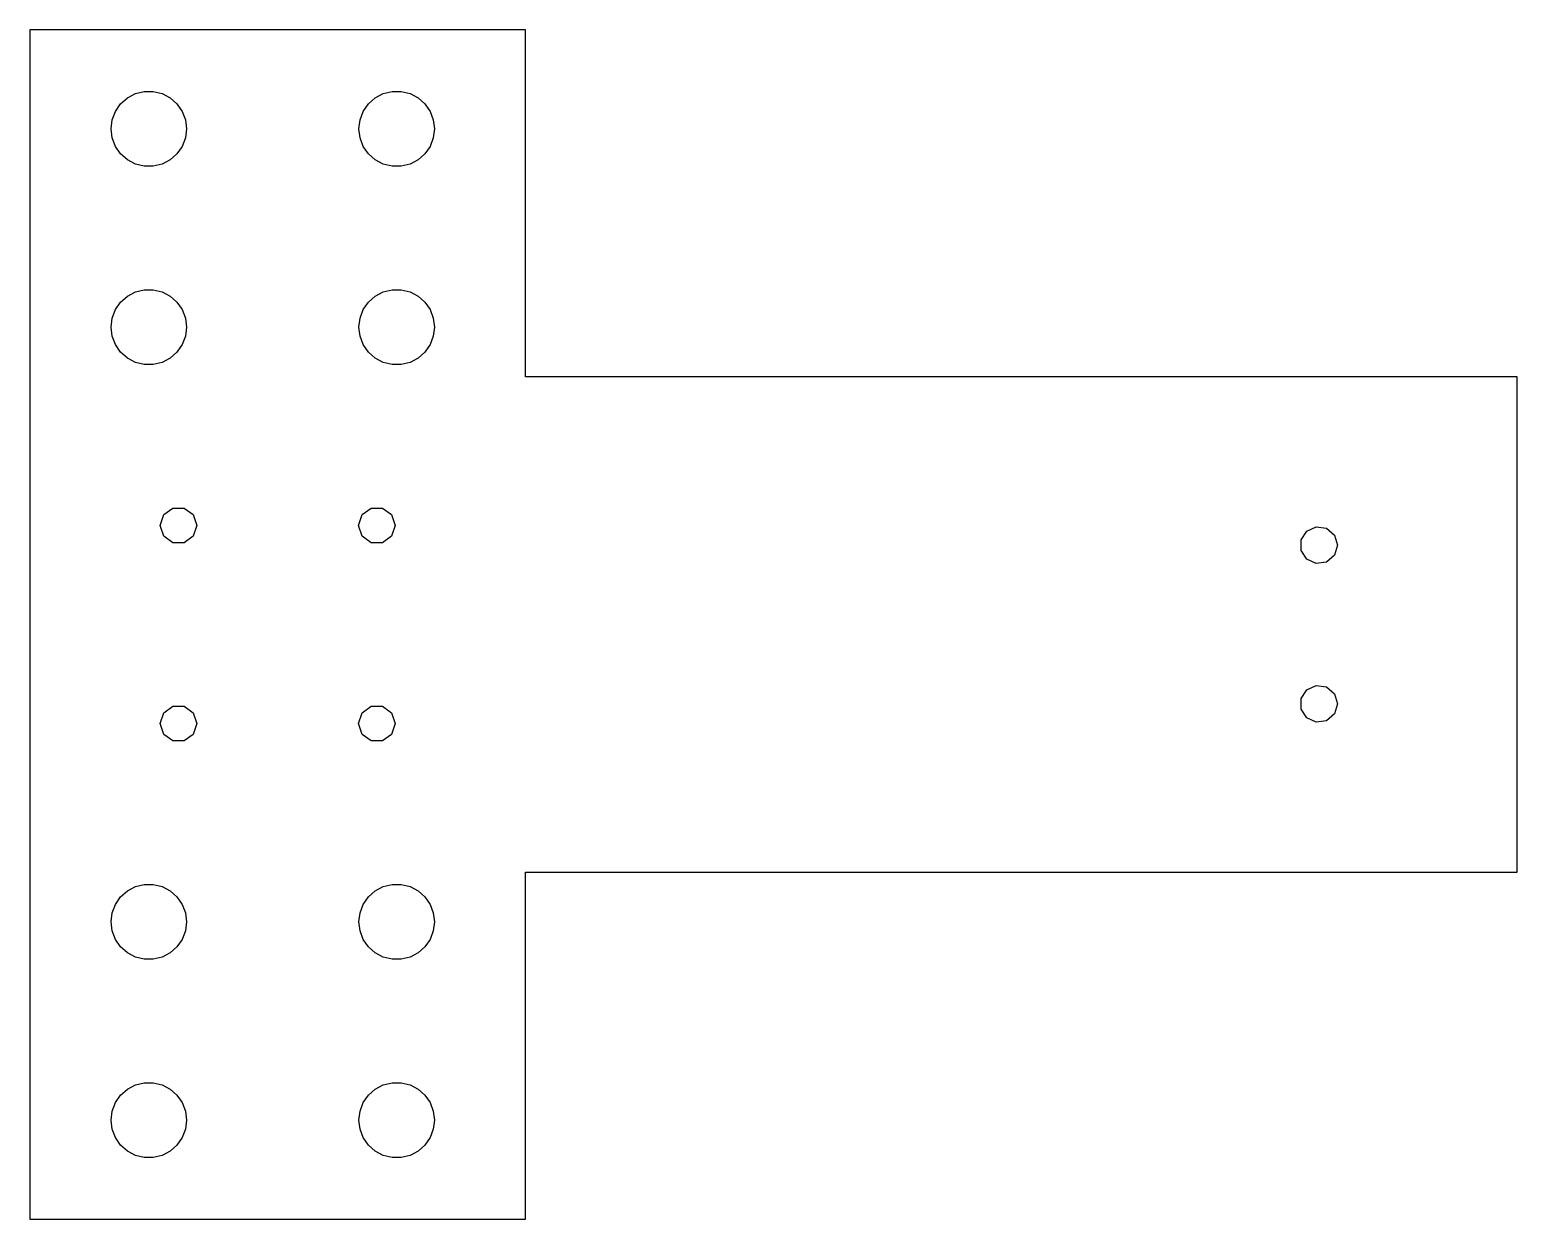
# Model space of a CAD drawing. Header units: metres. Extents: x 0 to 150, y -35 to 85.
import ezdxf

# ---------------------------------------------------------------- set-up
doc = ezdxf.new("R2010")
doc.units = ezdxf.units.M

msp = doc.modelspace()

# ---------------------------------------------------------------- linework, layer by layer
for p, q in [((50, 85), (0, 85)), ((0, 85), (0, -35)), ((50, 50), (50, 85)), ((9.15565, 77.5199), (9.84134, 78.1273)), ((9.84134, 78.1273), (10.6525, 78.5531)), ((10.6525, 78.5531), (11.5419, 78.7723)), ((11.5419, 78.7723), (12.458, 78.7723)), ((12.458, 78.7723), (13.3475, 78.5531)), ((13.3475, 78.5531), (14.1586, 78.1273)), ((14.1586, 78.1273), (14.8443, 77.5199)), ((34.1557, 77.5199), (34.8414, 78.1273)), ((34.8414, 78.1273), (35.6525, 78.5531)), ((35.6525, 78.5531), (36.542, 78.7723)), ((36.542, 78.7723), (37.458, 78.7723)), ((37.458, 78.7723), (38.3475, 78.5531)), ((38.3475, 78.5531), (39.1586, 78.1273)), ((39.1586, 78.1273), (39.8443, 77.5199)), ((8.31041, 75.9094), (8.63525, 76.7659)), ((8.63525, 76.7659), (9.15565, 77.5199)), ((14.8443, 77.5199), (15.3647, 76.7659)), ((15.3647, 76.7659), (15.6896, 75.9094)), ((33.3104, 75.9094), (33.6353, 76.7659)), ((33.6353, 76.7659), (34.1557, 77.5199)), ((39.8443, 77.5199), (40.3647, 76.7659)), ((40.3647, 76.7659), (40.6896, 75.9094)), ((8.2, 75), (8.31041, 75.9094)), ((8.31041, 74.0906), (8.2, 75)), ((15.6896, 75.9094), (15.8, 75)), ((15.8, 75), (15.6896, 74.0906)), ((33.2, 75), (33.3104, 75.9094)), ((33.3104, 74.0906), (33.2, 75)), ((40.6896, 75.9094), (40.8, 75)), ((40.8, 75), (40.6896, 74.0906)), ((8.63525, 73.2341), (8.31041, 74.0906)), ((15.6896, 74.0906), (15.3647, 73.2341)), ((33.6353, 73.2341), (33.3104, 74.0906)), ((40.6896, 74.0906), (40.3647, 73.2341)), ((9.15565, 72.4801), (8.63525, 73.2341)), ((9.84134, 71.8727), (9.15565, 72.4801)), ((14.8443, 72.4801), (14.1586, 71.8727)), ((15.3647, 73.2341), (14.8443, 72.4801)), ((34.1557, 72.4801), (33.6353, 73.2341)), ((34.8414, 71.8727), (34.1557, 72.4801)), ((39.8443, 72.4801), (39.1586, 71.8727)), ((40.3647, 73.2341), (39.8443, 72.4801)), ((10.6525, 71.4469), (9.84134, 71.8727)), ((11.5419, 71.2277), (10.6525, 71.4469)), ((12.458, 71.2277), (11.5419, 71.2277)), ((13.3475, 71.4469), (12.458, 71.2277)), ((14.1586, 71.8727), (13.3475, 71.4469)), ((35.6525, 71.4469), (34.8414, 71.8727)), ((36.542, 71.2277), (35.6525, 71.4469)), ((37.458, 71.2277), (36.542, 71.2277)), ((38.3475, 71.4469), (37.458, 71.2277)), ((39.1586, 71.8727), (38.3475, 71.4469)), ((9.84134, 58.1273), (10.6525, 58.5531)), ((10.6525, 58.5531), (11.5419, 58.7723)), ((11.5419, 58.7723), (12.458, 58.7723)), ((12.458, 58.7723), (13.3475, 58.5531)), ((13.3475, 58.5531), (14.1586, 58.1273)), ((34.8414, 58.1273), (35.6525, 58.5531)), ((35.6525, 58.5531), (36.542, 58.7723)), ((36.542, 58.7723), (37.458, 58.7723)), ((37.458, 58.7723), (38.3475, 58.5531)), ((38.3475, 58.5531), (39.1586, 58.1273)), ((8.63525, 56.7659), (9.15565, 57.5199)), ((9.15565, 57.5199), (9.84134, 58.1273)), ((14.1586, 58.1273), (14.8443, 57.5199)), ((14.8443, 57.5199), (15.3647, 56.7659)), ((33.6353, 56.7659), (34.1557, 57.5199)), ((34.1557, 57.5199), (34.8414, 58.1273)), ((39.1586, 58.1273), (39.8443, 57.5199)), ((39.8443, 57.5199), (40.3647, 56.7659)), ((8.2, 55), (8.31041, 55.9094)), ((8.31041, 55.9094), (8.63525, 56.7659)), ((15.3647, 56.7659), (15.6896, 55.9094)), ((15.6896, 55.9094), (15.8, 55)), ((33.2, 55), (33.3104, 55.9094)), ((33.3104, 55.9094), (33.6353, 56.7659)), ((40.3647, 56.7659), (40.6896, 55.9094)), ((40.6896, 55.9094), (40.8, 55)), ((8.31041, 54.0906), (8.2, 55)), ((8.63525, 53.234), (8.31041, 54.0906)), ((15.6896, 54.0906), (15.3647, 53.234)), ((15.8, 55), (15.6896, 54.0906)), ((33.3104, 54.0906), (33.2, 55)), ((33.6353, 53.234), (33.3104, 54.0906)), ((40.6896, 54.0906), (40.3647, 53.234)), ((40.8, 55), (40.6896, 54.0906)), ((9.15565, 52.4801), (8.63525, 53.234)), ((15.3647, 53.234), (14.8443, 52.4801)), ((34.1557, 52.4801), (33.6353, 53.234)), ((40.3647, 53.234), (39.8443, 52.4801)), ((9.84134, 51.8727), (9.15565, 52.4801)), ((10.6525, 51.4469), (9.84134, 51.8727)), ((11.5419, 51.2277), (10.6525, 51.4469)), ((12.458, 51.2277), (11.5419, 51.2277)), ((13.3475, 51.4469), (12.458, 51.2277)), ((14.1586, 51.8727), (13.3475, 51.4469)), ((14.8443, 52.4801), (14.1586, 51.8727)), ((34.8414, 51.8727), (34.1557, 52.4801)), ((35.6525, 51.4469), (34.8414, 51.8727)), ((36.542, 51.2277), (35.6525, 51.4469)), ((37.458, 51.2277), (36.542, 51.2277)), ((38.3475, 51.4469), (37.458, 51.2277)), ((39.1586, 51.8727), (38.3475, 51.4469)), ((39.8443, 52.4801), (39.1586, 51.8727)), ((150, 50), (50, 50)), ((150, 0), (150, 50)), ((13.16, 35), (13.5114, 36.0815)), ((13.5114, 36.0815), (14.4314, 36.7499)), ((14.4314, 36.7499), (15.5686, 36.7499)), ((15.5686, 36.7499), (16.4886, 36.0815)), ((16.4886, 36.0815), (16.84, 35)), ((33.16, 35), (33.5114, 36.0815)), ((33.5114, 36.0815), (34.4314, 36.7499)), ((34.4314, 36.7499), (35.5686, 36.7499)), ((35.5686, 36.7499), (36.4886, 36.0815)), ((36.4886, 36.0815), (36.84, 35)), ((13.5114, 33.9185), (13.16, 35)), ((16.84, 35), (16.4886, 33.9185)), ((33.5114, 33.9185), (33.16, 35)), ((36.84, 35), (36.4886, 33.9185)), ((128.769, 34.4208), (129.732, 34.8609)), ((129.732, 34.8609), (130.781, 34.7101)), ((130.781, 34.7101), (131.582, 34.0164)), ((14.4314, 33.25), (13.5114, 33.9185)), ((15.5686, 33.25), (14.4314, 33.25)), ((16.4886, 33.9185), (15.5686, 33.25)), ((34.4314, 33.25), (33.5114, 33.9185)), ((35.5686, 33.25), (34.4314, 33.25)), ((36.4886, 33.9185), (35.5686, 33.25)), ((128.196, 33.5296), (128.769, 34.4208)), ((128.196, 32.4703), (128.196, 33.5296)), ((131.582, 34.0164), (131.88, 33)), ((131.88, 33), (131.582, 31.9836)), ((128.769, 31.5792), (128.196, 32.4703)), ((129.732, 31.1391), (128.769, 31.5792)), ((131.582, 31.9836), (130.781, 31.2899)), ((130.781, 31.2899), (129.732, 31.1391)), ((128.196, 17.5296), (128.769, 18.4208)), ((128.769, 18.4208), (129.732, 18.8609)), ((129.732, 18.8609), (130.781, 18.7101)), ((130.781, 18.7101), (131.582, 18.0164)), ((131.582, 18.0164), (131.88, 17)), ((13.5114, 16.0815), (14.4314, 16.7499)), ((14.4314, 16.7499), (15.5686, 16.7499)), ((15.5686, 16.7499), (16.4886, 16.0815)), ((33.5114, 16.0815), (34.4314, 16.7499)), ((34.4314, 16.7499), (35.5686, 16.7499)), ((35.5686, 16.7499), (36.4886, 16.0815)), ((128.196, 16.4703), (128.196, 17.5296)), ((131.88, 17), (131.582, 15.9836)), ((13.16, 15), (13.5114, 16.0815)), ((13.5114, 13.9185), (13.16, 15)), ((16.4886, 16.0815), (16.84, 15)), ((16.84, 15), (16.4886, 13.9185)), ((33.16, 15), (33.5114, 16.0815)), ((33.5114, 13.9185), (33.16, 15)), ((36.4886, 16.0815), (36.84, 15)), ((36.84, 15), (36.4886, 13.9185)), ((128.769, 15.5792), (128.196, 16.4703)), ((129.732, 15.1391), (128.769, 15.5792)), ((130.781, 15.2899), (129.732, 15.1391)), ((131.582, 15.9836), (130.781, 15.2899)), ((14.4314, 13.25), (13.5114, 13.9185)), ((16.4886, 13.9185), (15.5686, 13.25)), ((34.4314, 13.25), (33.5114, 13.9185)), ((36.4886, 13.9185), (35.5686, 13.25)), ((15.5686, 13.25), (14.4314, 13.25)), ((35.5686, 13.25), (34.4314, 13.25)), ((50, 0), (150, 0)), ((50, -35), (50, 0)), ((9.84134, -1.87265), (10.6525, -1.44693)), ((10.6525, -1.44693), (11.5419, -1.22769)), ((11.5419, -1.22769), (12.458, -1.22769)), ((12.458, -1.22769), (13.3475, -1.44693)), ((13.3475, -1.44693), (14.1586, -1.87265)), ((34.8414, -1.87265), (35.6525, -1.44693)), ((35.6525, -1.44693), (36.542, -1.22769)), ((36.542, -1.22769), (37.458, -1.22769)), ((37.458, -1.22769), (38.3475, -1.44693)), ((38.3475, -1.44693), (39.1586, -1.87265)), ((8.63525, -3.23404), (9.15565, -2.48013)), ((9.15565, -2.48013), (9.84134, -1.87265)), ((14.1586, -1.87265), (14.8443, -2.48013)), ((14.8443, -2.48013), (15.3647, -3.23404)), ((33.6353, -3.23404), (34.1557, -2.48013)), ((34.1557, -2.48013), (34.8414, -1.87265)), ((39.1586, -1.87265), (39.8443, -2.48013)), ((39.8443, -2.48013), (40.3647, -3.23404)), ((8.2, -5), (8.31041, -4.09059)), ((8.31041, -4.09059), (8.63525, -3.23404)), ((15.3647, -3.23404), (15.6896, -4.09059)), ((15.6896, -4.09059), (15.8, -5)), ((33.2, -5), (33.3104, -4.09059)), ((33.3104, -4.09059), (33.6353, -3.23404)), ((40.3647, -3.23404), (40.6896, -4.09059)), ((40.6896, -4.09059), (40.8, -5)), ((8.31041, -5.90939), (8.2, -5)), ((8.63525, -6.76595), (8.31041, -5.90939)), ((15.6896, -5.90939), (15.3647, -6.76595)), ((15.8, -5), (15.6896, -5.90939)), ((33.3104, -5.90939), (33.2, -5)), ((33.6353, -6.76595), (33.3104, -5.90939)), ((40.6896, -5.90939), (40.3647, -6.76595)), ((40.8, -5), (40.6896, -5.90939)), ((9.15565, -7.51985), (8.63525, -6.76595)), ((15.3647, -6.76595), (14.8443, -7.51985)), ((34.1557, -7.51985), (33.6353, -6.76595)), ((40.3647, -6.76595), (39.8443, -7.51985)), ((9.84134, -8.12733), (9.15565, -7.51985)), ((10.6525, -8.55305), (9.84134, -8.12733)), ((11.5419, -8.77229), (10.6525, -8.55305)), ((12.458, -8.77229), (11.5419, -8.77229)), ((13.3475, -8.55305), (12.458, -8.77229)), ((14.1586, -8.12733), (13.3475, -8.55305)), ((14.8443, -7.51985), (14.1586, -8.12733)), ((34.8414, -8.12733), (34.1557, -7.51985)), ((35.6525, -8.55305), (34.8414, -8.12733)), ((36.542, -8.77229), (35.6525, -8.55305)), ((37.458, -8.77229), (36.542, -8.77229)), ((38.3475, -8.55305), (37.458, -8.77229)), ((39.1586, -8.12733), (38.3475, -8.55305)), ((39.8443, -7.51985), (39.1586, -8.12733)), ((8.63525, -23.234), (9.15565, -22.4801)), ((9.15565, -22.4801), (9.84134, -21.8727)), ((9.84134, -21.8727), (10.6525, -21.4469)), ((10.6525, -21.4469), (11.5419, -21.2277)), ((11.5419, -21.2277), (12.458, -21.2277)), ((12.458, -21.2277), (13.3475, -21.4469)), ((13.3475, -21.4469), (14.1586, -21.8727)), ((14.1586, -21.8727), (14.8443, -22.4801)), ((14.8443, -22.4801), (15.3647, -23.234)), ((33.6353, -23.234), (34.1557, -22.4801)), ((34.1557, -22.4801), (34.8414, -21.8727)), ((34.8414, -21.8727), (35.6525, -21.4469)), ((35.6525, -21.4469), (36.542, -21.2277)), ((36.542, -21.2277), (37.458, -21.2277)), ((37.458, -21.2277), (38.3475, -21.4469)), ((38.3475, -21.4469), (39.1586, -21.8727)), ((39.1586, -21.8727), (39.8443, -22.4801)), ((39.8443, -22.4801), (40.3647, -23.234)), ((8.31041, -24.0906), (8.63525, -23.234)), ((15.3647, -23.234), (15.6896, -24.0906)), ((33.3104, -24.0906), (33.6353, -23.234)), ((40.3647, -23.234), (40.6896, -24.0906)), ((8.2, -25), (8.31041, -24.0906)), ((8.31041, -25.9094), (8.2, -25)), ((15.6896, -24.0906), (15.8, -25)), ((15.8, -25), (15.6896, -25.9094)), ((33.2, -25), (33.3104, -24.0906)), ((33.3104, -25.9094), (33.2, -25)), ((40.6896, -24.0906), (40.8, -25)), ((40.8, -25), (40.6896, -25.9094)), ((8.63525, -26.7659), (8.31041, -25.9094)), ((9.15565, -27.5199), (8.63525, -26.7659)), ((15.3647, -26.7659), (14.8443, -27.5199)), ((15.6896, -25.9094), (15.3647, -26.7659)), ((33.6353, -26.7659), (33.3104, -25.9094)), ((34.1557, -27.5199), (33.6353, -26.7659)), ((40.3647, -26.7659), (39.8443, -27.5199)), ((40.6896, -25.9094), (40.3647, -26.7659)), ((9.84134, -28.1273), (9.15565, -27.5199)), ((10.6525, -28.5531), (9.84134, -28.1273)), ((14.1586, -28.1273), (13.3475, -28.5531)), ((14.8443, -27.5199), (14.1586, -28.1273)), ((34.8414, -28.1273), (34.1557, -27.5199)), ((35.6525, -28.5531), (34.8414, -28.1273)), ((39.1586, -28.1273), (38.3475, -28.5531)), ((39.8443, -27.5199), (39.1586, -28.1273)), ((11.5419, -28.7723), (10.6525, -28.5531)), ((12.458, -28.7723), (11.5419, -28.7723)), ((13.3475, -28.5531), (12.458, -28.7723)), ((36.542, -28.7723), (35.6525, -28.5531)), ((37.458, -28.7723), (36.542, -28.7723)), ((38.3475, -28.5531), (37.458, -28.7723)), ((0, -35), (50, -35))]:
    msp.add_line(p, q)

doc.saveas('drawing.dxf')
